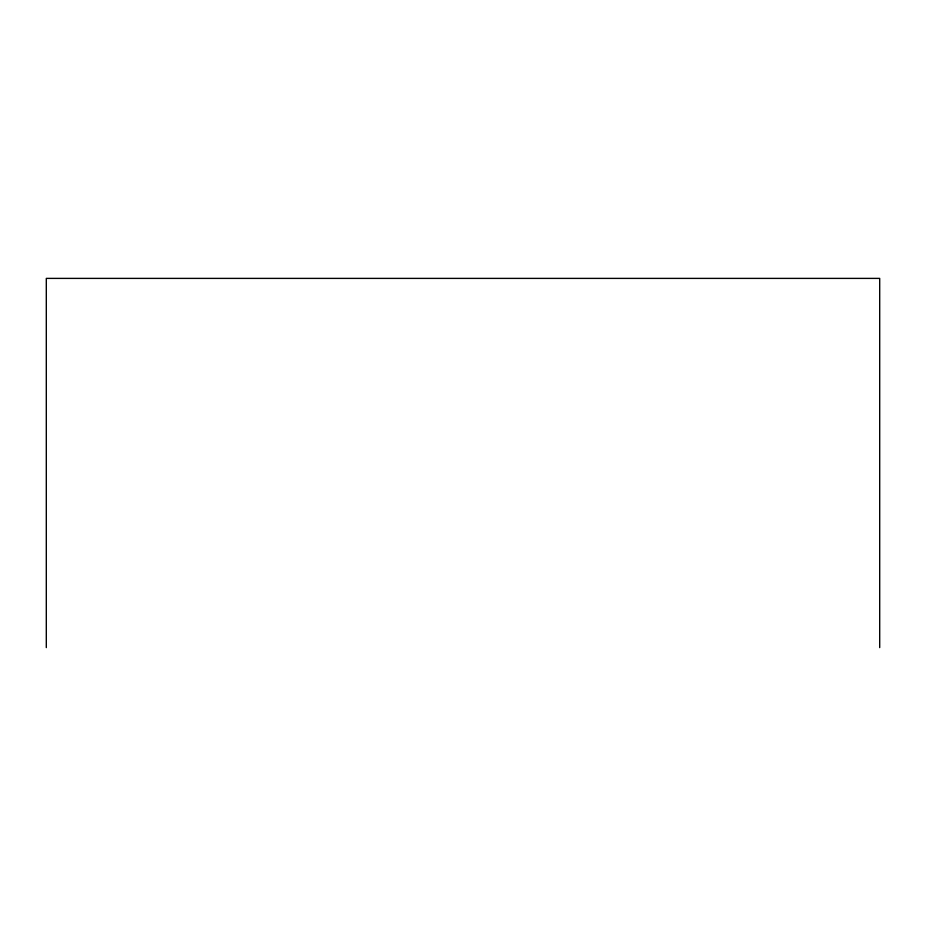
<?xml version="1.0" encoding="UTF-8"?>
<svg xmlns="http://www.w3.org/2000/svg" width="926" height="926" viewBox="0 0 926 926"><rect width="100%" height="100%" fill="white"/><g stroke="black" fill="none" stroke-linecap="round" stroke-linejoin="round"><path stroke-width="1.39" d="M879.7 647.61L879.7 278.39L46.3 278.39L46.3 647.61"/></g></svg>
